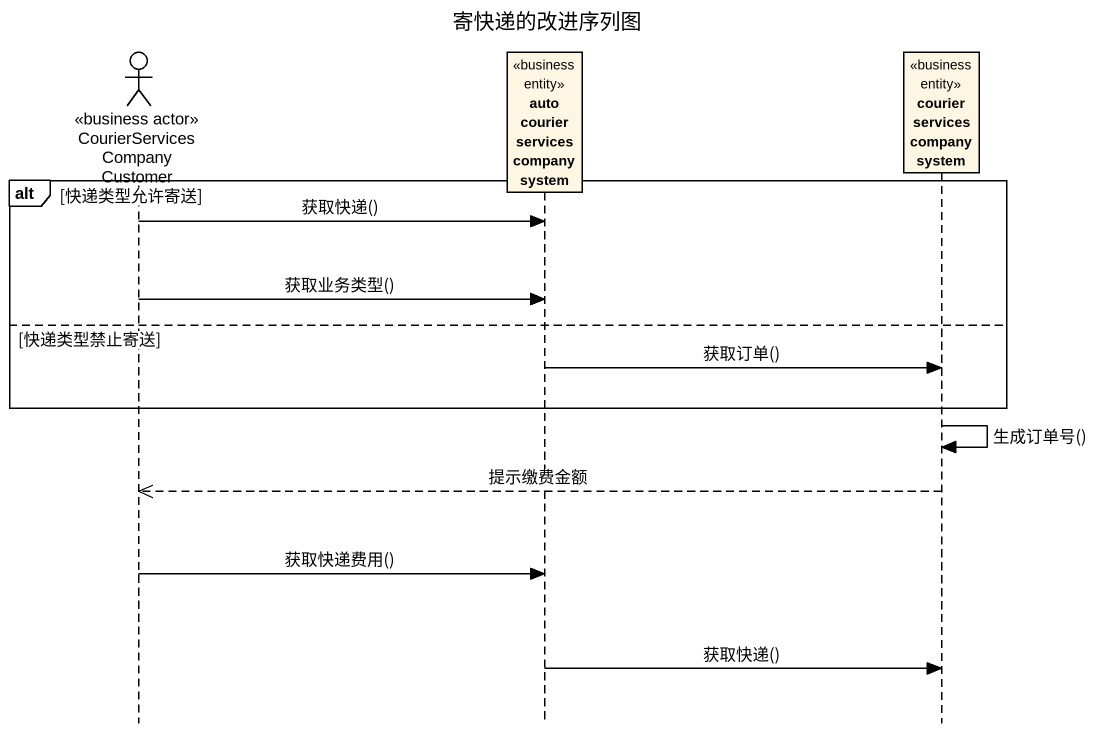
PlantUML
@startuml
title 寄快递的改进序列图
hide footbox
actor "CourierServicesCompanyCustomer" as CourierServicesCompanyCustom <<business actor>>
participant "auto courier services company system" as auto_courier_services <<business entity>>
participant "courier services company system" as courier_services_company <<business entity>>

alt 快递类型允许寄送
  CourierServicesCompanyCustom -> auto_courier_services : 获取快递()
  CourierServicesCompanyCustom -> auto_courier_services : 获取业务类型()
else 快递类型禁止寄送
  auto_courier_services -> courier_services_company : 获取订单()
end
courier_services_company -> courier_services_company : 生成订单号()
courier_services_company -->> CourierServicesCompanyCustom : 提示缴费金额
CourierServicesCompanyCustom -> auto_courier_services : 获取快递费用()
auto_courier_services -> courier_services_company : 获取快递()
@enduml
